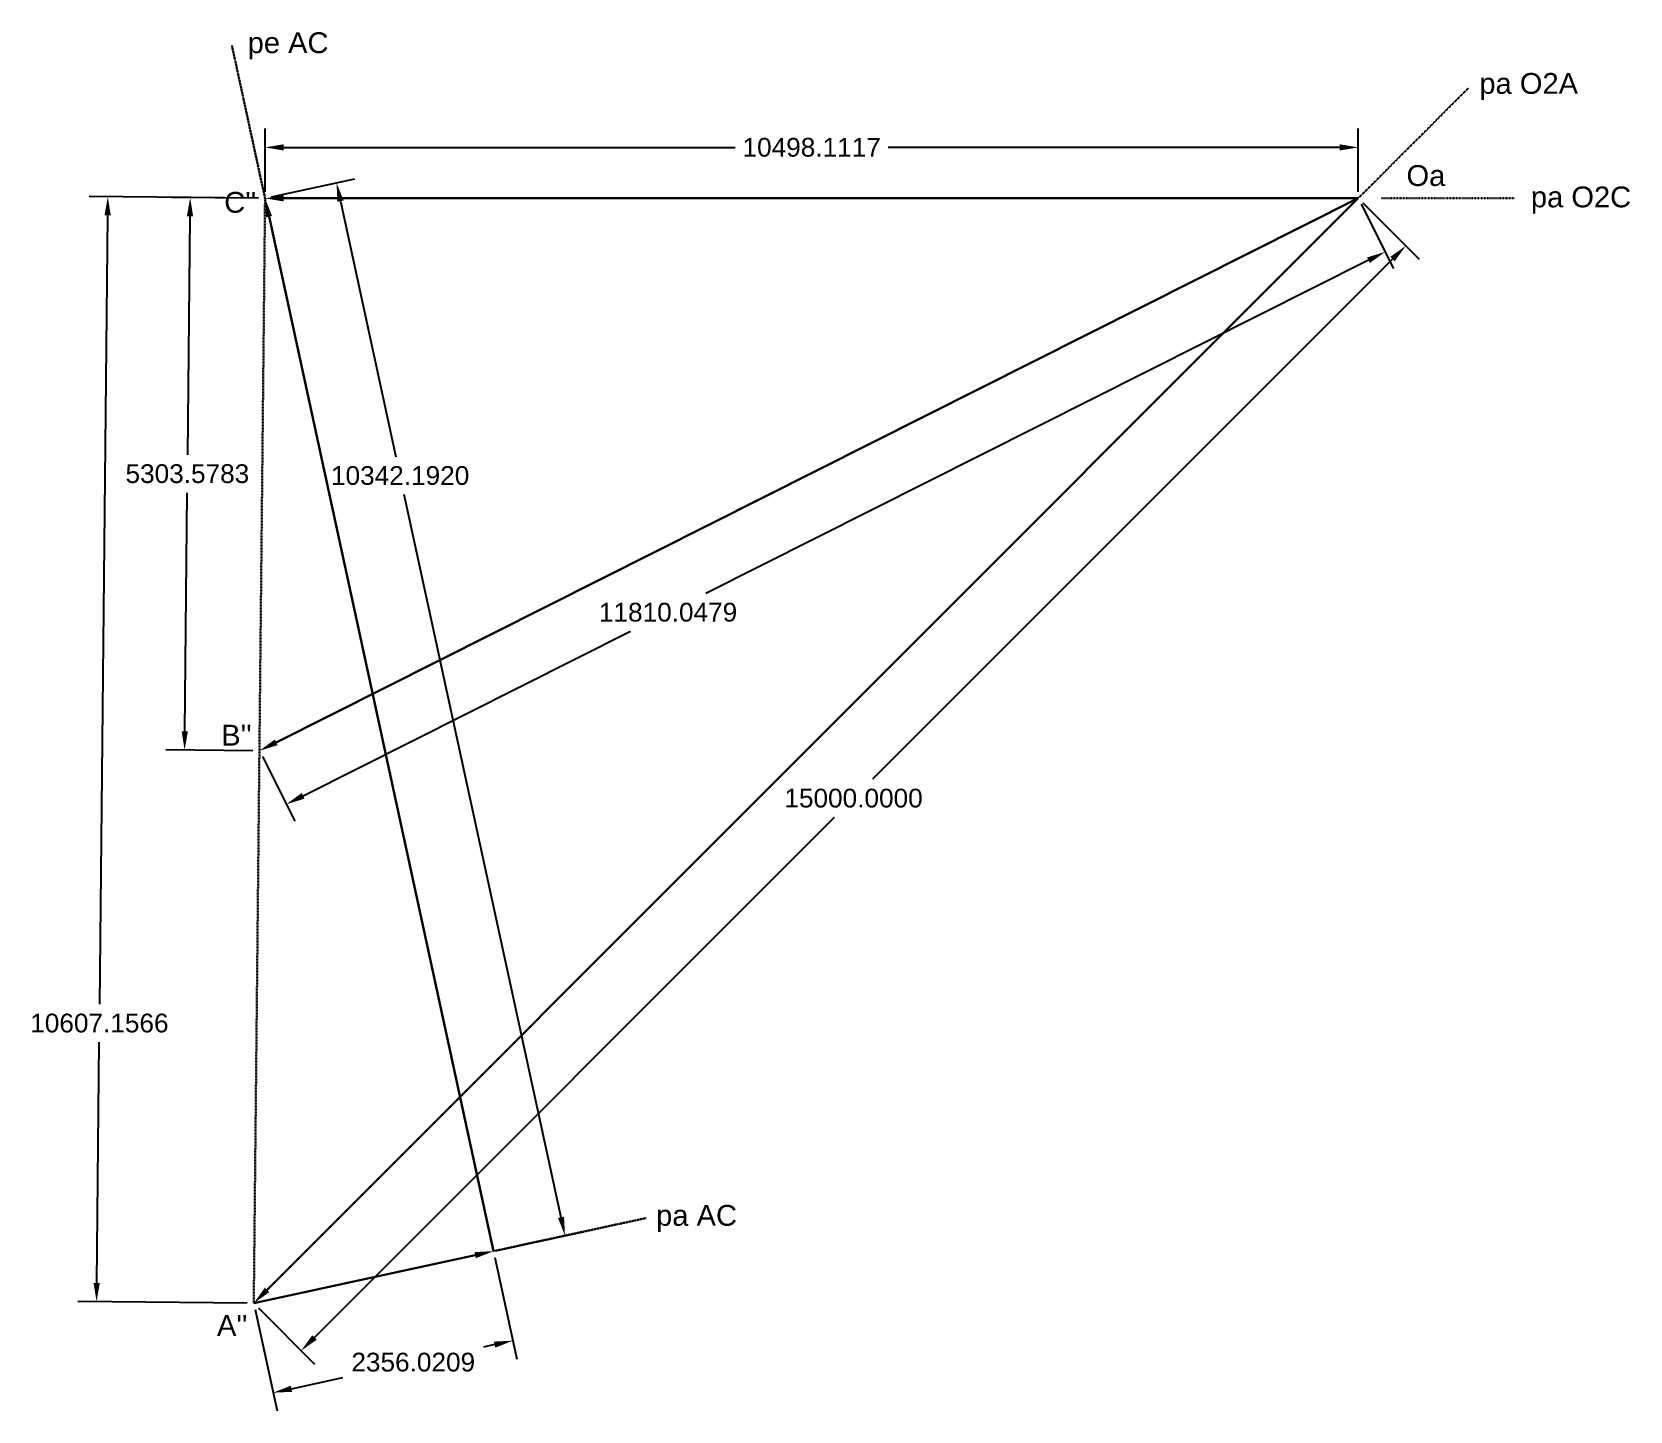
# Model space of a CAD drawing. Header units: inches. Extents: x -12736 to 2610, y -11641 to 1597.
import ezdxf

# ---------------------------------------------------------------- set-up
doc = ezdxf.new("R2010")
doc.units = ezdxf.units.IN
doc.header["$MEASUREMENT"] = 0
doc.linetypes.add('DOT2', pattern=[0.125, 0, -0.125])
doc.linetypes.add('HIDDEN2', pattern=[0.1875, 0.125, -0.0625])
doc.styles.add('Annotative', font='arial.ttf')
doc.styles.get("Standard").update_dxf_attribs({"font": 'arial.ttf'})
doc.dimstyles.new('Annotative', dxfattribs={"dimscale": 0, "dimtxt": 0.18, "dimasz": 0.18, "dimexe": 0.18, "dimexo": 0.0625, "dimgap": 0.09, "dimtad": 0, "dimtih": 1, "dimtoh": 1, "dimdec": 4, "dimzin": 0, "dimdsep": 46, "dimtxsty": 'Standard', "dimcen": 0.09, "dimadec": 0, "dimazin": 0, "dimtfac": 1, "dimtdec": 4, "dimtofl": 0, "dimtmove": 0, "dimatfit": 3, "dimfxl": 1, "dimtolj": 1, "dimtzin": 0, "dimarcsym": 0})

# ---------------------------------------------------------------- blocks, each defined once
blk = doc.blocks.new('*D3')
at = {"color": 0, "lineweight": -2, "transparency": 16777216}
for p, q in [((-10498, 63), (-10498, 669)), ((0, 63), (0, 669)), ((-10318, 489), (-5984, 489)), ((-180, 489), (-4514, 489))]:
    blk.add_line(p, q, dxfattribs=at)
at = {"color": 0, "transparency": 16777216}
for points in [[(-10318, 519), (-10318, 459), (-10498, 489)], [(-180, 519), (-180, 459), (0, 489)]]:
    blk.add_solid(points, dxfattribs=at)
at = {"layer": 'Defpoints', "color": 0, "transparency": 16777216}
for p in [(0, 489), (-10498, 0), (0, 0)]:
    blk.add_point(p, dxfattribs=at)
at = {"color": 0, "transparency": 16777216, "insert": (-5249, 489), "char_height": 180, "attachment_point": 5}
blk.add_mtext('\\A1;10498.1117', dxfattribs=at)
blk = doc.blocks.new('*D4')
at = {"color": 0, "lineweight": -2, "transparency": 16777216}
for p, q in [((44, -44), (583, -583)), ((329, -583), (-4666, -5577)), ((-10023, -10935), (-5029, -5941)), ((-10562, -10651), (-10023, -11190))]:
    blk.add_line(p, q, dxfattribs=at)
at = {"color": 0, "transparency": 16777216}
for points in [[(307, -562), (350, -604), (456, -456)], [(-10045, -10914), (-10002, -10956), (-10151, -11062)]]:
    blk.add_solid(points, dxfattribs=at)
at = {"layer": 'Defpoints', "color": 0, "transparency": 16777216}
for p in [(0, 0), (-10607, -10607), (-10151, -11062)]:
    blk.add_point(p, dxfattribs=at)
at = {"color": 0, "transparency": 16777216, "insert": (-4847, -5759), "char_height": 180, "attachment_point": 5}
blk.add_mtext('\\A1;15000.0000', dxfattribs=at)
blk = doc.blocks.new('*D5')
at = {"color": 0, "lineweight": -2, "transparency": 16777216}
for p, q in [((-8291, -10168), (-8080, -11142)), ((-10593, -10668), (-10382, -11641)), ((-8294, -11004), (-8400, -11027)), ((-10244, -11427), (-9750, -11320))]:
    blk.add_line(p, q, dxfattribs=at)
at = {"color": 0, "transparency": 16777216}
for points in [[(-8300, -10975), (-8287, -11033), (-8118, -10966)], [(-10251, -11398), (-10238, -11457), (-10420, -11465)]]:
    blk.add_solid(points, dxfattribs=at)
at = {"layer": 'Defpoints', "color": 0, "transparency": 16777216}
for p in [(-8304, -10107), (-10607, -10607), (-8118, -10966)]:
    blk.add_point(p, dxfattribs=at)
at = {"color": 0, "transparency": 16777216, "insert": (-9075, -11173), "char_height": 180, "attachment_point": 5}
blk.add_mtext('\\A1;2356.0209', dxfattribs=at)
blk = doc.blocks.new('*D6')
at = {"color": 0, "lineweight": -2, "transparency": 16777216}
for p, q in [((-10437, 13), (-9636, 187)), ((-9773, -27), (-9241, -2480)), ((-7656, -9782), (-9162, -2844)), ((-8243, -10094), (-7442, -9920))]:
    blk.add_line(p, q, dxfattribs=at)
at = {"color": 0, "transparency": 16777216}
for points in [[(-9744, -21), (-9803, -33), (-9812, 149)], [(-7627, -9776), (-7685, -9788), (-7618, -9958)]]:
    blk.add_solid(points, dxfattribs=at)
at = {"layer": 'Defpoints', "color": 0, "transparency": 16777216}
for p in [(-10498, 0), (-9812, 149), (-8304, -10107)]:
    blk.add_point(p, dxfattribs=at)
at = {"color": 0, "transparency": 16777216, "insert": (-9201, -2662), "char_height": 180, "attachment_point": 5}
blk.add_mtext('\\A1;10342.1920', dxfattribs=at)
blk = doc.blocks.new('*D7')
at = {"color": 0, "lineweight": -2, "transparency": 16777216}
for p, q in [((28, -56), (339, -675)), ((97, -595), (-6266, -3792)), ((-10133, -5736), (-6989, -4156)), ((-10524, -5359), (-10213, -5978))]:
    blk.add_line(p, q, dxfattribs=at)
at = {"color": 0, "transparency": 16777216}
for points in [[(84, -568), (111, -621), (258, -514)], [(-10147, -5709), (-10120, -5763), (-10294, -5817)]]:
    blk.add_solid(points, dxfattribs=at)
at = {"layer": 'Defpoints', "color": 0, "transparency": 16777216}
for p in [(0, 0), (-10552, -5303), (-10294, -5817)]:
    blk.add_point(p, dxfattribs=at)
at = {"color": 0, "transparency": 16777216, "insert": (-6628, -3974), "char_height": 180, "attachment_point": 5}
blk.add_mtext('\\A1;11810.0479', dxfattribs=at)
blk = doc.blocks.new('*D8')
at = {"color": 0, "lineweight": -2, "transparency": 16777216}
for p, q in [((-10561, 1), (-11397, 9)), ((-11219, -173), (-11242, -2462)), ((-11269, -5116), (-11246, -2826)), ((-10615, -5303), (-11451, -5294))]:
    blk.add_line(p, q, dxfattribs=at)
at = {"color": 0, "transparency": 16777216}
for points in [[(-11249, -172), (-11189, -173), (-11217, 7)], [(-11299, -5116), (-11239, -5116), (-11271, -5296)]]:
    blk.add_solid(points, dxfattribs=at)
at = {"layer": 'Defpoints', "color": 0, "transparency": 16777216}
for p in [(-10498, 0), (-11271, -5296), (-10552, -5303)]:
    blk.add_point(p, dxfattribs=at)
at = {"color": 0, "transparency": 16777216, "insert": (-11244, -2644), "char_height": 180, "attachment_point": 5}
blk.add_mtext('\\A1;5303.5783', dxfattribs=at)
blk = doc.blocks.new('*D9')
at = {"color": 0, "lineweight": -2, "transparency": 16777216}
for p, q in [((-10561, 1), (-12188, 17)), ((-12010, -165), (-12087, -7736)), ((-12115, -10411), (-12091, -8100)), ((-10669, -10606), (-12296, -10589))]:
    blk.add_line(p, q, dxfattribs=at)
at = {"color": 0, "transparency": 16777216}
for points in [[(-12040, -164), (-11980, -165), (-12008, 15)], [(-12145, -10411), (-12085, -10411), (-12116, -10591)]]:
    blk.add_solid(points, dxfattribs=at)
at = {"layer": 'Defpoints', "color": 0, "transparency": 16777216}
for p in [(-10498, 0), (-12116, -10591), (-10607, -10607)]:
    blk.add_point(p, dxfattribs=at)
at = {"color": 0, "transparency": 16777216, "insert": (-12089, -7918), "char_height": 180, "attachment_point": 5}
blk.add_mtext('\\A1;10607.1566', dxfattribs=at)

msp = doc.modelspace()

# ---------------------------------------------------------------- linework, layer by layer
at = {"color": 252, "linetype": 'DOT2', "lineweight": 30, "true_color": 0x939598}
for p, q in [((-10498.11169, 0), (-10816.30975, 1465.86152)), ((0, 0), (1060.66017, 1060.66017)), ((224.12575, 0), (1500, 0)), ((-8304.20146, -10106.81421), (-6838.33994, -9788.61616))]:
    msp.add_line(p, q, dxfattribs=at)
at = {"color": 252, "linetype": 'HIDDEN2', "lineweight": 30, "true_color": 0x939598}
msp.add_line((-10606.60172, -10606.60172), (-10498.11169, 0), dxfattribs=at)
at = {"color": 244, "linetype": 'ByBlock', "lineweight": 30, "true_color": 0x991b1e}
for points in [[(-10479.3225, -10479.3225), (0, 0)], [(-10391.5255, -5222.47188), (0, 0)], [(-10318.11169, 0), (0, 0)]]:
    msp.add_lwpolyline(points, dxfattribs=at)
at = {"color": 146, "linetype": 'ByBlock', "lineweight": 30, "true_color": 0x105689}
for points in [[(-10459.92793, -175.90338), (-8304.20146, -10106.81421)], [(-8480.10485, -10144.99798), (-10606.60172, -10606.60172)]]:
    msp.add_lwpolyline(points, dxfattribs=at)
at = {"color": 244, "lineweight": 60, "true_color": 0x991b1e}
for points in [[(-10318.11169, -30), (-10498.11169, 0), (-10318.11169, 30)], [(-10378.05401, -5249.27708), (-10552.35671, -5303.30086), (-10404.997, -5195.66668)], [(-10458.10929, -10500.5357), (-10606.60172, -10606.60172), (-10500.5357, -10458.10929)]]:
    msp.add_solid(points, dxfattribs=at)
at = {"color": 146, "lineweight": 60, "true_color": 0x105689}
for points in [[(-10489.24516, -182.26734), (-10498.11169, 0), (-10430.6107, -169.53942)], [(-8486.46881, -10115.68075), (-8304.20146, -10106.81421), (-8473.74089, -10174.31521)]]:
    msp.add_solid(points, dxfattribs=at)

# ---------------------------------------------------------------- texts
at = {"char_height": 200, "attachment_point": 1, "style": 'Annotative'}
for s, insert in [('pe AC', (-10665.14266, 1593.91885)), ('pa O2A', (1162.77457, 1203.12115)), ('Oa', (462.88051, 318.56722)), ("C''", (-10890.45387, 61.59584)), ('pa O2C', (1657.38102, 113.37751)), ('pa AC', (-6742.83753, -9662.97536)), ("A''", (-10959.97777, -10719.7723))]:
    msp.add_mtext(s, dxfattribs=dict(at, insert=insert))
at = {"insert": (-10919.34371, -5053.47639), "char_height": 200, "width": 1.818989403545856e-12, "attachment_point": 1, "style": 'Annotative'}
msp.add_mtext("B''", dxfattribs=at)

# ---------------------------------------------------------------- dimensions: what is measured, and where the dimension line sits
for p1, p2, distance, picture, middle in [((-10498.11169, 0), (0, 0), 489.40853, '*D3', (-5249.05585, 489.40853)), ((-10498.11169, 0), (-10552.35671, -5303.30086), -718.58718, '*D8', (-11243.7838, -2644.30072)), ((0, 0), (-10606.60172, -10606.60172), 644.64087, '*D4', (-4847.47093, -5759.13079))]:
    dim = msp.add_aligned_dim(p1=p1, p2=p2, distance=distance, dimstyle='Annotative')
    dim.commit()
    dim.dimension.update_dxf_attribs({"geometry": picture, "text_midpoint": middle})
for base, p1, p2, angle, picture, middle in [((-9811.55947, 149.03153), (-8304.20146, -10106.81421), (-10498.11169, 0), 102.247324236, '*D6', (-9201.32591, -2662.16703)), ((-12116.4077530418, -10591.1586102254), (-10498.1116949172, 0), (-10606.6017177982, -10606.6017177982), 269.4139684104, '*D9', (-12089.064038983, -7917.8815953918)), ((-10294.15336, -5817.06652), (0, 0), (-10552.35671, -5303.30086), 206.682742943, '*D7', (-6627.54772, -3974.3395)), ((-8117.77528, -10965.63458), (-10606.60172, -10606.60172), (-8304.20146, -10106.81421), 12.247324236, '*D5', (-9074.79017, -11173.37608))]:
    dim = msp.add_linear_dim(base=base, p1=p1, p2=p2, angle=angle, dimstyle='Annotative')
    dim.commit()
    dim.dimension.update_dxf_attribs({"geometry": picture, "text_midpoint": middle, "dimtype": 161})

doc.saveas('drawing.dxf')
